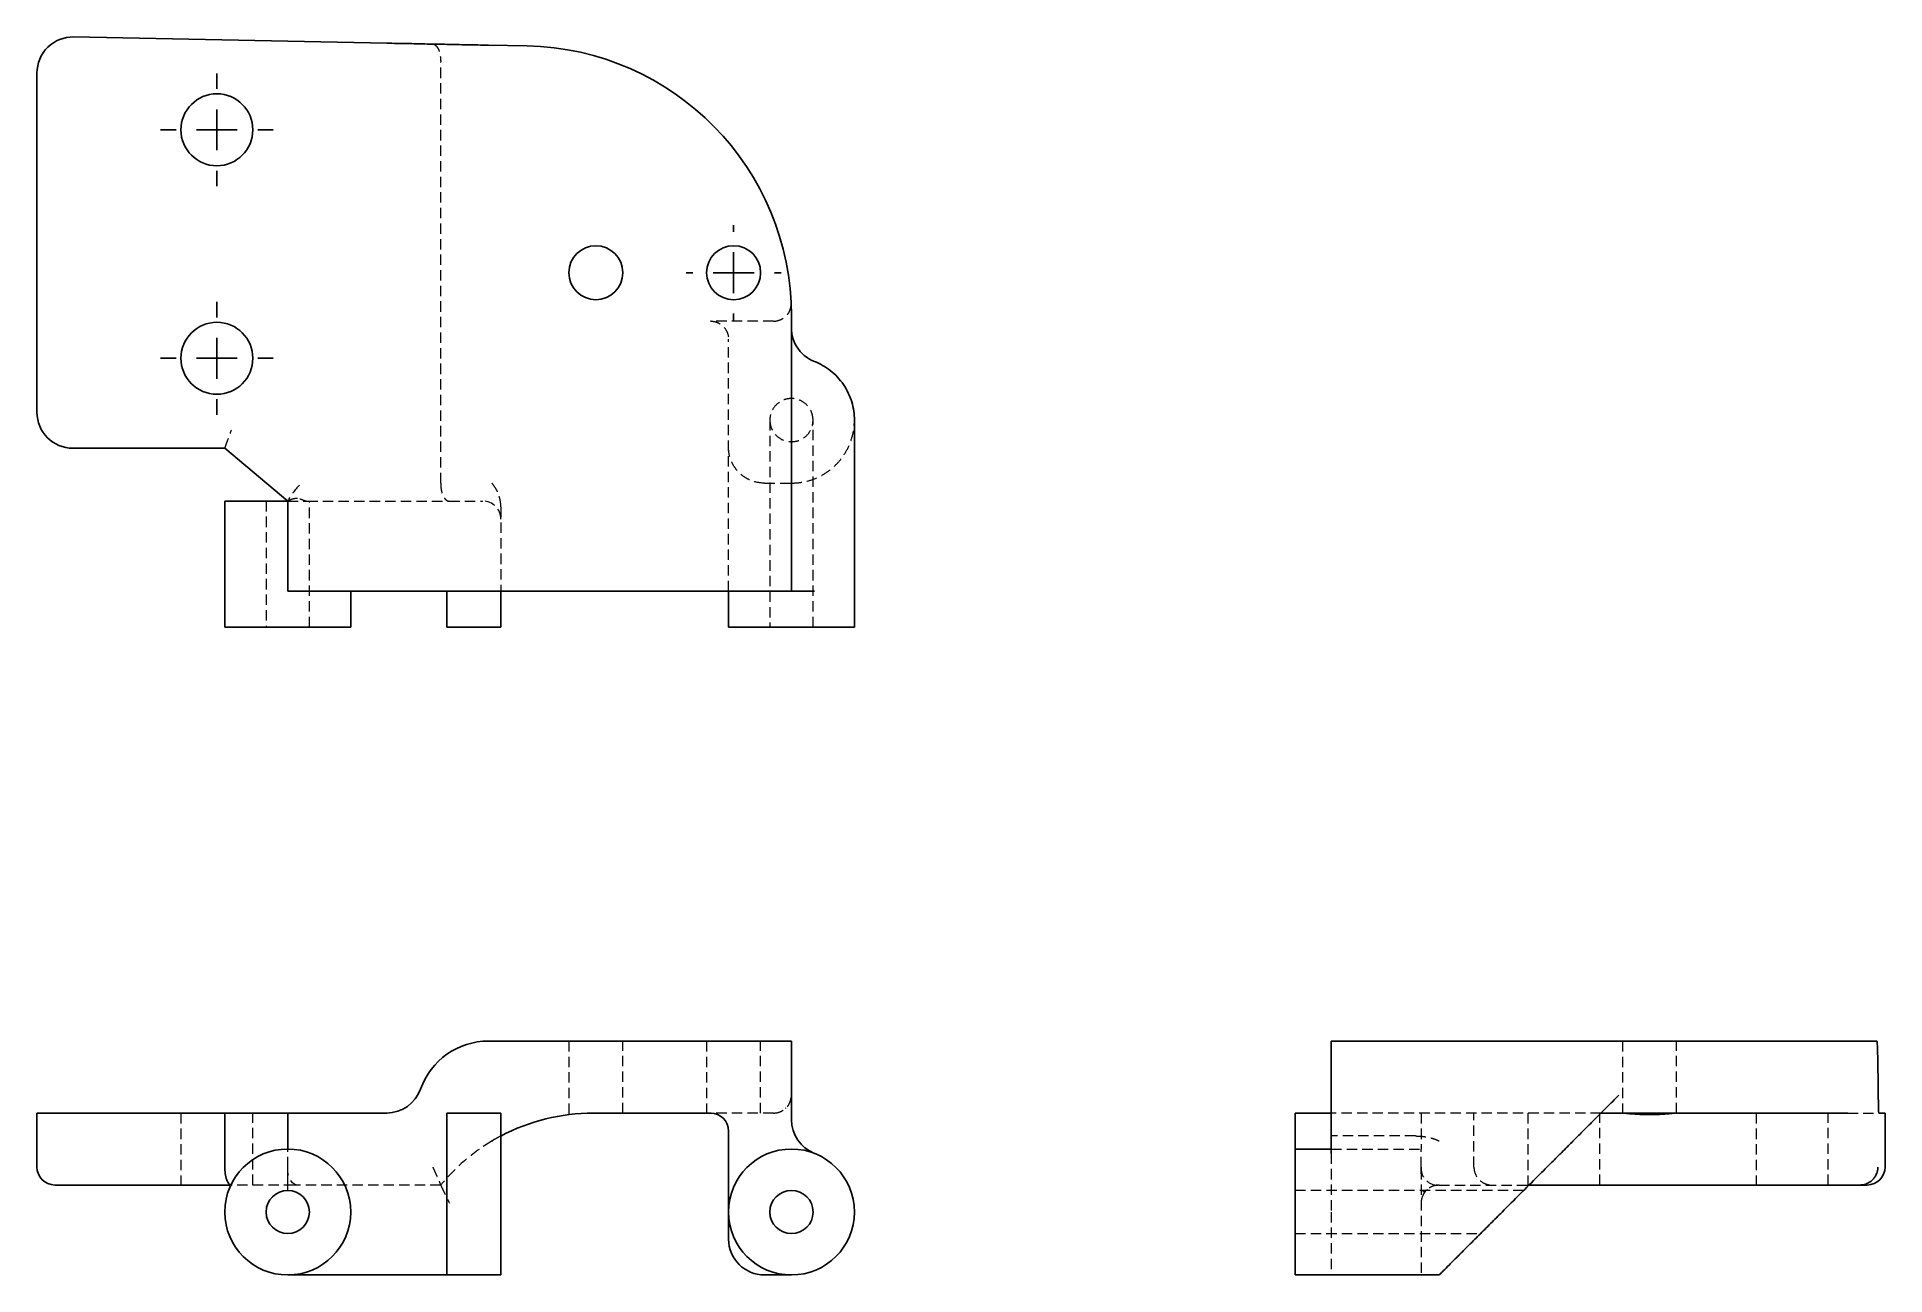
# Model space of a CAD drawing. Header units: millimetres. Extents: x 33 to 259, y 43 to 194.
import ezdxf

# ---------------------------------------------------------------- set-up
doc = ezdxf.new("R2010")
doc.units = ezdxf.units.MM
doc.linetypes.add('HIDDEN', pattern=[1.905, 1.27, -0.635])
doc.layers.add('10', color=7, linetype='Continuous')

# ---------------------------------------------------------------- blocks, each defined once
blk = doc.blocks.new('SW_CENTERMARKSYMBOL_0')
at = {"layer": '10', "color": 0}
for p, q in [((0, 5), (0, 6.9)), ((0, 0), (0, 2.5)), ((-5, 0), (-6.9, 0)), ((0, 0), (-2.5, 0)), ((0, 0), (0, -2.5)), ((0, 0), (2.5, 0)), ((5, 0), (6.9, 0)), ((0, -5), (0, -6.9))]:
    blk.add_line(p, q, dxfattribs=at)
blk = doc.blocks.new('SW_CENTERMARKSYMBOL_1')
at = {"layer": '10', "color": 0}
for p, q in [((0, 5), (0, 6.9)), ((0, 0), (0, 2.5)), ((-5, 0), (-6.9, 0)), ((0, 0), (-2.5, 0)), ((0, 0), (0, -2.5)), ((0, 0), (2.5, 0)), ((5, 0), (6.9, 0)), ((0, -5), (0, -6.9))]:
    blk.add_line(p, q, dxfattribs=at)
blk = doc.blocks.new('SW_CENTERMARKSYMBOL_2')
at = {"layer": '10', "color": 0}
for p, q in [((0, 5), (0, 5.8)), ((0, 0), (0, 2.5)), ((-5, 0), (-5.8, 0)), ((0, 0), (-2.5, 0)), ((0, 0), (0, -2.5)), ((0, 0), (2.5, 0)), ((5, 0), (5.8, 0)), ((0, -5), (0, -5.8))]:
    blk.add_line(p, q, dxfattribs=at)

msp = doc.modelspace()

# ---------------------------------------------------------------- linework, layer by layer
at = {"color": 7, "linetype": 'Continuous', "lineweight": 25}
for p, q in [((75.78, 193.32), (37.49, 194.08)), ((92.94, 192.98), (88.23, 193.07)), ((33, 189.68), (33, 148.19)), ((125.3, 159.98), (125.3, 126.32)), ((133, 121.92), (133, 147.23)), ((37.4, 143.79), (55.98, 143.79)), ((55.98, 143.79), (63.68, 137.33)), ((55.98, 137.33), (55.98, 121.92)), ((63.68, 137.33), (55.98, 137.33)), ((63.68, 126.32), (63.68, 137.33)), ((75.78, 126.32), (63.68, 126.32)), ((71.38, 121.92), (71.38, 126.32)), ((79.93, 126.32), (75.78, 126.32)), ((88.23, 126.32), (79.93, 126.32)), ((83.14, 121.92), (83.14, 126.32)), ((125.3, 126.32), (88.23, 126.32)), ((89.75, 121.92), (89.75, 126.32)), ((117.6, 126.32), (117.6, 121.92)), ((128.1, 126.32), (125.3, 126.32)), ((71.38, 121.92), (55.98, 121.92)), ((89.75, 121.92), (83.14, 121.92)), ((133, 121.92), (117.6, 121.92)), ((125.3, 71.3), (88.23, 71.3)), ((125.3, 61.67), (125.3, 71.3)), ((224.98, 71.3), (191.32, 71.3)), ((191.32, 61.67), (191.32, 71.3)), ((224.98, 71.3), (257.98, 71.3)), ((257.98, 71.3), (258.07, 71.3)), ((33, 55.9), (33, 62.5)), ((33, 62.5), (37.4, 62.5)), ((37.4, 62.5), (55.98, 62.5)), ((55.98, 55.9), (55.98, 62.5)), ((55.98, 62.5), (63.68, 62.5)), ((75.78, 62.5), (63.68, 62.5)), ((63.68, 62.5), (63.68, 58.1)), ((89.75, 62.5), (83.14, 62.5)), ((83.14, 62.5), (83.14, 42.7)), ((89.75, 42.7), (89.75, 62.5)), ((101.06, 62.5), (115.39, 62.5)), ((186.92, 58.1), (186.92, 62.5)), ((186.92, 62.5), (191.32, 62.5)), ((191.32, 57.57), (191.32, 61.67)), ((223.5, 61.67), (224.98, 63.15)), ((254.51, 62.5), (224.33, 62.5)), ((258.32, 62.5), (259.08, 62.5)), ((259.08, 55.9), (259.08, 62.5)), ((259.08, 62.5), (259.08, 62.5)), ((117.6, 60.3), (117.6, 50.4)), ((191.32, 58.1), (186.92, 58.1)), ((186.92, 50.4), (186.92, 58.1)), ((259.08, 55.9), (259.08, 55.9)), ((37.4, 53.7), (35.2, 53.7)), ((56.72, 53.7), (37.4, 53.7)), ((215.53, 53.7), (255.99, 53.7)), ((256.88, 53.7), (255.99, 53.7)), ((117.6, 50.4), (117.6, 47.1)), ((186.92, 42.7), (186.92, 50.4)), ((63.68, 42.7), (83.14, 42.7)), ((83.14, 42.7), (89.75, 42.7)), ((122, 42.7), (125.3, 42.7)), ((186.92, 42.7), (191.32, 42.7)), ((191.32, 42.7), (204.53, 42.7))]:
    msp.add_line(p, q, dxfattribs=at)
at = {"color": 7, "linetype": 'HIDDEN', "lineweight": 18}
for p, q in [((82.39, 139.53), (82.39, 190.99)), ((123.09, 159.33), (115.39, 159.33)), ((117.6, 126.32), (117.6, 157.13)), ((122.66, 147.23), (122.66, 121.92)), ((127.94, 121.92), (127.94, 147.23)), ((122, 139.53), (125.3, 139.53)), ((61.04, 137.33), (61.04, 121.92)), ((63.68, 137.33), (66.08, 137.33)), ((66.08, 137.33), (83.45, 137.33)), ((66.32, 121.92), (66.32, 137.33)), ((83.45, 137.33), (87.55, 137.33)), ((89.75, 136.62), (89.75, 126.32)), ((98.07, 71.3), (98.07, 62.32)), ((104.67, 62.5), (104.67, 71.3)), ((114.92, 71.3), (114.92, 62.5)), ((121.52, 62.5), (121.52, 71.3)), ((226.95, 71.3), (226.95, 62.5)), ((233.55, 62.5), (233.55, 71.3)), ((50.61, 62.5), (50.61, 53.7)), ((59.41, 53.7), (59.41, 62.5)), ((123.09, 62.5), (115.39, 62.5)), ((123.1, 62.5), (123.09, 62.5)), ((124.58, 63.08), (124.64, 63.13)), ((224.33, 62.5), (191.32, 62.5)), ((202.33, 62.5), (202.33, 58.1)), ((208.79, 55.9), (208.79, 62.5)), ((215.39, 62.5), (215.39, 53.7)), ((224.19, 53.7), (224.19, 62.5)), ((243.32, 62.5), (243.32, 53.7)), ((252.13, 53.7), (252.13, 62.5)), ((254.51, 62.5), (258.32, 62.5)), ((88.95, 59.26), (88.65, 59.02)), ((88.67, 59.09), (88.65, 59.01)), ((201.62, 59.7), (191.32, 59.7)), ((63.68, 55.87), (63.68, 58.1)), ((191.32, 58.1), (202.33, 58.1)), ((191.32, 57.57), (191.32, 50.4)), ((202.33, 55.87), (202.33, 58.1)), ((63.68, 54.2), (63.68, 55.87)), ((202.33, 55.08), (202.33, 55.87)), ((202.33, 55.66), (202.33, 42.7)), ((56.78, 53.7), (56.72, 53.7)), ((64.48, 53.7), (56.78, 53.7)), ((63.68, 53.04), (63.68, 54.2)), ((64.22, 53.74), (64.73, 53.71)), ((82.39, 53.7), (64.48, 53.7)), ((214.87, 53.04), (186.92, 53.04)), ((204.14, 53.66), (204.27, 53.68)), ((204.27, 53.68), (204.41, 53.7)), ((204.53, 53.7), (215.53, 53.7)), ((191.32, 50.4), (191.32, 42.7)), ((186.92, 47.76), (209.59, 47.76))]:
    msp.add_line(p, q, dxfattribs=at)
at = {"color": 7, "linetype": 'HIDDEN', "lineweight": 18, "flags": 128}
for points in [[(63.68, 137.32), (63.76, 137.43), (63.77, 137.43), (63.77, 137.43), (63.76, 137.43), (63.76, 137.43), (63.76, 137.43), (63.76, 137.43), (63.76, 137.43), (63.76, 137.42), (63.75, 137.41), (63.68, 137.33), (63.68, 137.33)], [(63.68, 137.33), (63.68, 137.33)], [(65.09, 53.68), (64.8, 53.69), (64.52, 53.79), (64.27, 53.98), (64.05, 54.25), (63.87, 54.59), (63.75, 54.98), (63.68, 55.42), (63.68, 55.87)]]:
    msp.add_lwpolyline(points, dxfattribs=at)
at = {"color": 7, "linetype": 'Continuous', "lineweight": 25}
for centre, radius in [((55.01, 182.73), 4.4), ((101.37, 165.25), 3.3), ((118.22, 165.25), 3.3), ((55.01, 154.79), 4.4), ((63.68, 50.4), 7.7), ((125.3, 50.4), 7.7), ((63.68, 50.4), 2.64), ((125.3, 50.4), 2.64)]:
    msp.add_circle(centre, radius, dxfattribs=at)
for centre, radius, start, end in [((37.4, 189.68), 4.4, 88.8679, 180), ((92.29, 159.98), 33.01, 0, 88.8679), ((37.4, 148.19), 4.4, 180, 270), ((88.23, 62.5), 8.8, 90, 160.5288), ((75.78, 66.9), 4.4, 270, 340.5288), ((101.06, 38.29), 24.21, 90, 117.861), ((115.39, 60.3), 2.2, 0, 90), ((129.7, 61.67), 4.4, 180, 248.6763), ((35.2, 55.9), 2.2, 180, 270), ((256.88, 55.9), 2.2, 270, 0), ((122, 47.1), 4.4, 180, 270)]:
    msp.add_arc(centre, radius, start, end, dxfattribs=at)
at = {"color": 7, "linetype": 'HIDDEN', "lineweight": 18}
for centre, radius, start, end in [((71.04, 133.46), 8.31, 135.6329, 152.2623), ((87.55, 135.13), 2.2, 0, 90), ((101.06, 38.29), 24.21, 120.7783, 140.4788), ((204.37, 55.73), 2.05, 176.0231, 267.2591)]:
    msp.add_arc(centre, radius, start, end, dxfattribs=at)
at = {"color": 7, "linetype": 'Continuous', "lineweight": 25}
for points, knots in [([(75.78, 193.32), (76.21, 193.31), (76.65, 193.3), (77.52, 193.29), (77.94, 193.28), (78.71, 193.26), (79.04, 193.26), (79.59, 193.25), (79.79, 193.24), (79.93, 193.24)], [0, 0, 0, 0, 0.25, 0.25, 0.5, 0.5, 0.75, 0.75, 1, 1, 1, 1]), ([(79.93, 193.24), (80.22, 193.23), (80.63, 193.22), (81.72, 193.2), (82.39, 193.19), (83.91, 193.16), (84.76, 193.14), (86.5, 193.11), (87.39, 193.09), (88.23, 193.07)], [0, 0, 0, 0, 0.25, 0.25, 0.5, 0.5, 0.75, 0.75, 1, 1, 1, 1]), ([(125.3, 158.5), (125.3, 158.09), (125.36, 157.66), (125.61, 156.81), (125.81, 156.4), (126.32, 155.65), (126.64, 155.31), (127.33, 154.77), (127.71, 154.55), (128.1, 154.4)], [0, 0, 0, 0, 0.25, 0.25, 0.5, 0.5, 0.75, 0.75, 1, 1, 1, 1]), ([(133, 147.23), (133, 147.95), (132.9, 148.71), (132.45, 150.19), (132.11, 150.92), (131.21, 152.23), (130.66, 152.81), (129.44, 153.77), (128.77, 154.14), (128.1, 154.4)], [0, 0, 0, 0, 0.25, 0.25, 0.5, 0.5, 0.75, 0.75, 1, 1, 1, 1]), ([(258.24, 65.44), (258.23, 66.23), (258.22, 67.03), (258.2, 68.49), (258.19, 69.15), (258.16, 70.23), (258.14, 70.64), (258.11, 71.18), (258.09, 71.3), (258.07, 71.3)], [0, 0, 0, 0, 0.25, 0.25, 0.5, 0.5, 0.75, 0.75, 1, 1, 1, 1]), ([(258.32, 62.5), (258.31, 62.5), (258.3, 62.56), (258.29, 62.83), (258.28, 63.04), (258.26, 63.58), (258.26, 63.91), (258.25, 64.64), (258.24, 65.04), (258.24, 65.44)], [0, 0, 0, 0, 0.25, 0.25, 0.5, 0.5, 0.75, 0.75, 1, 1, 1, 1]), ([(223.5, 61.67), (223.09, 61.26), (222.66, 60.83), (221.81, 59.98), (221.4, 59.56), (220.65, 58.82), (220.31, 58.48), (219.77, 57.94), (219.55, 57.72), (219.4, 57.57)], [0, 0, 0, 0, 0.25, 0.25, 0.5, 0.5, 0.75, 0.75, 1, 1, 1, 1]), ([(233.54, 62.5), (233.52, 62.5), (233.48, 62.5), (233.37, 62.49), (233.3, 62.48), (233.11, 62.46), (233.01, 62.45), (232.76, 62.43), (232.62, 62.42), (232.32, 62.4), (232.16, 62.38), (231.82, 62.36), (231.63, 62.35), (231.25, 62.33), (231.06, 62.33), (230.66, 62.32), (230.46, 62.32), (230.05, 62.32), (229.85, 62.32), (229.45, 62.33), (229.25, 62.33), (228.69, 62.36), (228.33, 62.38), (227.88, 62.42), (227.75, 62.43), (227.5, 62.45), (227.39, 62.46), (227.21, 62.48), (227.14, 62.49), (227.02, 62.5), (226.99, 62.5), (226.97, 62.5)], [0, 0, 0, 0, 0.0625, 0.0625, 0.125, 0.125, 0.1875, 0.1875, 0.25, 0.25, 0.3125, 0.3125, 0.375, 0.375, 0.4375, 0.4375, 0.5, 0.5, 0.5625, 0.5625, 0.625, 0.625, 0.75, 0.75, 0.8125, 0.8125, 0.875, 0.875, 0.9375, 0.9375, 1, 1, 1, 1]), ([(212.23, 50.4), (212.95, 51.12), (213.71, 51.88), (215.19, 53.36), (215.92, 54.09), (217.23, 55.4), (217.81, 55.98), (218.77, 56.94), (219.14, 57.31), (219.4, 57.57)], [0, 0, 0, 0, 0.25, 0.25, 0.5, 0.5, 0.75, 0.75, 1, 1, 1, 1]), ([(55.98, 55.9), (55.98, 55.64), (56, 55.36), (56.08, 54.82), (56.14, 54.56), (56.29, 54.13), (56.39, 53.96), (56.59, 53.75), (56.69, 53.7), (56.78, 53.7)], [0, 0, 0, 0, 0.25, 0.25, 0.5, 0.5, 0.75, 0.75, 1, 1, 1, 1]), ([(258.21, 55.9), (258.21, 55.85), (258.21, 55.76), (258.19, 55.63), (258.17, 55.51), (258.15, 55.4), (258.12, 55.31), (258.1, 55.23), (258.07, 55.16), (258, 54.98), (257.86, 54.71), (257.62, 54.41), (257.38, 54.18), (257.12, 54), (256.86, 53.87), (256.58, 53.77), (256.3, 53.71), (256.11, 53.7), (256.02, 53.7)], [0, 0, 0, 0, 0.043769, 0.083983, 0.120643, 0.153748, 0.183297, 0.209292, 0.231732, 0.250616, 0.383803, 0.500219, 0.590593, 0.677848, 0.762182, 0.843819, 0.923002, 1, 1, 1, 1]), ([(204.53, 42.7), (204.53, 42.7), (204.57, 42.74), (204.74, 42.91), (204.88, 43.05), (205.26, 43.42), (205.49, 43.66), (206.07, 44.24), (206.41, 44.58), (207.16, 45.33), (207.57, 45.74), (208.45, 46.62), (208.92, 47.09), (209.87, 48.04), (210.35, 48.52), (211.3, 49.47), (211.78, 49.94), (212.23, 50.4)], [0, 0, 0, 0, 0.125, 0.125, 0.25, 0.25, 0.375, 0.375, 0.5, 0.5, 0.625, 0.625, 0.75, 0.75, 0.875, 0.875, 1, 1, 1, 1])]:
    msp.add_open_spline(points, degree=3, knots=knots, dxfattribs=at)
at = {"color": 7, "linetype": 'HIDDEN', "lineweight": 18}
for points, knots in [([(81.42, 193.21), (81.44, 193.21), (81.48, 193.21), (81.54, 193.19), (81.59, 193.17), (81.64, 193.15), (81.68, 193.12), (81.72, 193.1), (81.75, 193.07), (81.83, 193), (81.95, 192.86), (82.09, 192.62), (82.19, 192.38), (82.26, 192.12), (82.32, 191.86), (82.36, 191.58), (82.38, 191.3), (82.39, 191.11), (82.39, 191.02)], [0, 0, 0, 0, 0.043769, 0.083983, 0.120643, 0.153748, 0.183297, 0.209292, 0.231732, 0.250616, 0.383803, 0.500219, 0.590593, 0.677848, 0.762182, 0.843819, 0.923002, 1, 1, 1, 1]), ([(123.09, 159.33), (123.27, 159.33), (123.44, 159.35), (123.77, 159.43), (123.93, 159.49), (124.22, 159.63), (124.35, 159.72), (124.58, 159.9), (124.69, 160), (124.96, 160.32), (125.08, 160.55), (125.24, 161.04), (125.27, 161.28), (125.26, 161.53)], [0, 0, 0, 0, 0.125, 0.125, 0.25, 0.25, 0.375, 0.375, 0.5, 0.5, 0.75, 0.75, 1, 1, 1, 1]), ([(115.39, 159.33), (115.65, 159.33), (115.93, 159.29), (116.48, 159.07), (116.74, 158.9), (117.17, 158.47), (117.33, 158.21), (117.55, 157.67), (117.6, 157.39), (117.6, 157.13)], [0, 0, 0, 0, 0.25, 0.25, 0.5, 0.5, 0.75, 0.75, 1, 1, 1, 1]), ([(127.94, 147.23), (127.94, 147.45), (127.91, 147.7), (127.75, 148.24), (127.62, 148.53), (127.2, 149.1), (126.91, 149.36), (126.36, 149.66), (126.16, 149.74), (125.74, 149.84), (125.52, 149.87), (125.08, 149.87), (124.86, 149.84), (124.44, 149.74), (124.24, 149.66), (123.69, 149.36), (123.4, 149.1), (122.97, 148.53), (122.84, 148.24), (122.68, 147.7), (122.66, 147.45), (122.66, 147.23)], [0, 0, 0, 0, 0.125, 0.125, 0.25, 0.25, 0.375, 0.375, 0.4375, 0.4375, 0.5, 0.5, 0.5625, 0.5625, 0.625, 0.625, 0.75, 0.75, 0.875, 0.875, 1, 1, 1, 1]), ([(122.66, 147.23), (122.66, 147.01), (122.68, 146.76), (122.84, 146.22), (122.97, 145.93), (123.4, 145.36), (123.69, 145.09), (124.24, 144.8), (124.44, 144.72), (124.86, 144.62), (125.08, 144.59), (125.52, 144.59), (125.74, 144.62), (126.16, 144.72), (126.36, 144.8), (126.91, 145.09), (127.2, 145.36), (127.62, 145.93), (127.75, 146.22), (127.91, 146.76), (127.94, 147.01), (127.94, 147.23)], [0, 0, 0, 0, 0.125, 0.125, 0.25, 0.25, 0.375, 0.375, 0.4375, 0.4375, 0.5, 0.5, 0.5625, 0.5625, 0.625, 0.625, 0.75, 0.75, 0.875, 0.875, 1, 1, 1, 1]), ([(125.3, 139.53), (125.75, 139.53), (126.22, 139.57), (127.18, 139.74), (127.66, 139.88), (128.61, 140.26), (129.07, 140.49), (129.95, 141.07), (130.37, 141.41), (131.12, 142.16), (131.46, 142.57), (132.03, 143.45), (132.27, 143.92), (132.65, 144.87), (132.78, 145.35), (132.96, 146.3), (133, 146.78), (133, 147.23)], [0, 0, 0, 0, 0.125, 0.125, 0.25, 0.25, 0.375, 0.375, 0.5, 0.5, 0.625, 0.625, 0.75, 0.75, 0.875, 0.875, 1, 1, 1, 1]), ([(55.98, 143.79), (55.98, 143.79), (56, 143.83), (56.08, 144.05), (56.14, 144.22), (56.29, 144.65), (56.39, 144.91), (56.59, 145.45), (56.69, 145.73), (56.78, 145.99)], [0, 0, 0, 0, 0.25, 0.25, 0.5, 0.5, 0.75, 0.75, 1, 1, 1, 1]), ([(122, 139.53), (121.48, 139.53), (120.92, 139.62), (120.11, 139.94), (119.84, 140.08), (119.34, 140.41), (119.1, 140.6), (118.67, 141.03), (118.48, 141.27), (118.15, 141.77), (118.01, 142.04), (117.69, 142.85), (117.6, 143.41), (117.6, 143.93)], [0, 0, 0, 0, 0.25, 0.25, 0.375, 0.375, 0.5, 0.5, 0.625, 0.625, 0.75, 0.75, 1, 1, 1, 1]), ([(82.39, 139.53), (82.39, 139.37), (82.39, 139.22), (82.42, 138.93), (82.44, 138.78), (82.53, 138.37), (82.61, 138.13), (82.76, 137.83), (82.82, 137.74), (82.93, 137.59), (82.99, 137.53), (83.18, 137.38), (83.32, 137.33), (83.45, 137.33)], [0, 0, 0, 0, 0.125, 0.125, 0.25, 0.25, 0.5, 0.5, 0.625, 0.625, 0.75, 0.75, 1, 1, 1, 1]), ([(89.75, 136.62), (89.74, 136.69), (89.74, 136.82), (89.73, 137.02), (89.71, 137.22), (89.67, 137.42), (89.63, 137.61), (89.58, 137.81), (89.52, 138), (89.43, 138.25), (89.31, 138.55), (89.12, 138.89), (88.91, 139.22), (88.75, 139.42), (88.67, 139.53)], [0, 0, 0, 0, 0.0620909, 0.1239631, 0.1857845, 0.2477235, 0.3099475, 0.3726217, 0.4359076, 0.4999623, 0.6215395, 0.7447389, 0.8705748, 1, 1, 1, 1]), ([(63.68, 137.33), (63.92, 137.46), (64.17, 137.58), (64.55, 137.67), (64.68, 137.69), (64.93, 137.68), (65.05, 137.66), (65.16, 137.61)], [0, 0, 0, 0, 0.5, 0.5, 0.75, 0.75, 1, 1, 1, 1]), ([(65.16, 137.61), (65.36, 137.54), (65.53, 137.47), (65.77, 137.39), (65.84, 137.37), (65.97, 137.33), (66.03, 137.33), (66.08, 137.33)], [0, 0, 0, 0, 0.5, 0.5, 0.75, 0.75, 1, 1, 1, 1]), ([(123.09, 62.5), (123.27, 62.5), (123.44, 62.52), (123.77, 62.6), (123.93, 62.66), (124.22, 62.8), (124.35, 62.89), (124.58, 63.07), (124.69, 63.17), (124.96, 63.49), (125.08, 63.72), (125.24, 64.21), (125.27, 64.45), (125.26, 64.7)], [0, 0, 0, 0, 0.125, 0.125, 0.25, 0.25, 0.375, 0.375, 0.5, 0.5, 0.75, 0.75, 1, 1, 1, 1]), ([(89.75, 59.7), (89.74, 59.7), (89.74, 59.69), (89.73, 59.69), (89.71, 59.67), (89.67, 59.66), (89.63, 59.64), (89.58, 59.61), (89.52, 59.58), (89.43, 59.53), (89.31, 59.46), (89.12, 59.35), (88.91, 59.23), (88.75, 59.14), (88.67, 59.09)], [0, 0, 0, 0, 0.0620909, 0.1239631, 0.1857845, 0.2477235, 0.3099475, 0.3726217, 0.4359076, 0.4999623, 0.6215395, 0.7447389, 0.8705748, 1, 1, 1, 1]), ([(201.62, 59.7), (201.69, 59.7), (201.82, 59.69), (202.02, 59.69), (202.22, 59.67), (202.42, 59.66), (202.61, 59.64), (202.81, 59.61), (203, 59.58), (203.25, 59.53), (203.55, 59.46), (203.89, 59.35), (204.22, 59.23), (204.42, 59.14), (204.53, 59.09)], [0, 0, 0, 0, 0.0620909, 0.1239631, 0.1857845, 0.2477235, 0.3099475, 0.3726217, 0.4359076, 0.4999623, 0.6215395, 0.7447389, 0.8705748, 1, 1, 1, 1]), ([(81.42, 55.9), (81.44, 55.85), (81.48, 55.76), (81.54, 55.63), (81.59, 55.51), (81.64, 55.4), (81.68, 55.31), (81.72, 55.23), (81.75, 55.16), (81.83, 54.98), (81.95, 54.71), (82.09, 54.41), (82.19, 54.18), (82.26, 54), (82.32, 53.87), (82.36, 53.77), (82.38, 53.71), (82.39, 53.7), (82.39, 53.7)], [0, 0, 0, 0, 0.043769, 0.083983, 0.120643, 0.153748, 0.183297, 0.209292, 0.231732, 0.250616, 0.383803, 0.500219, 0.590593, 0.677848, 0.762182, 0.843819, 0.923002, 1, 1, 1, 1]), ([(208.79, 55.9), (208.79, 55.64), (208.83, 55.36), (209.05, 54.82), (209.22, 54.56), (209.65, 54.13), (209.91, 53.96), (210.45, 53.75), (210.73, 53.7), (210.99, 53.7)], [0, 0, 0, 0, 0.25, 0.25, 0.5, 0.5, 0.75, 0.75, 1, 1, 1, 1]), ([(82.39, 53.7), (82.39, 53.7), (82.39, 53.68), (82.42, 53.62), (82.44, 53.57), (82.53, 53.39), (82.61, 53.22), (82.76, 52.91), (82.82, 52.79), (82.93, 52.56), (82.99, 52.43), (83.18, 52.04), (83.32, 51.77), (83.45, 51.5)], [0, 0, 0, 0, 0.125, 0.125, 0.25, 0.25, 0.5, 0.5, 0.625, 0.625, 0.75, 0.75, 1, 1, 1, 1]), ([(204.53, 53.7), (204.37, 53.7), (204.22, 53.68), (203.93, 53.62), (203.78, 53.57), (203.37, 53.39), (203.13, 53.22), (202.83, 52.91), (202.74, 52.79), (202.59, 52.56), (202.53, 52.43), (202.38, 52.04), (202.33, 51.77), (202.33, 51.5)], [0, 0, 0, 0, 0.125, 0.125, 0.25, 0.25, 0.5, 0.5, 0.625, 0.625, 0.75, 0.75, 1, 1, 1, 1]), ([(202.33, 53.04), (202.46, 53.04), (202.58, 53.01), (202.67, 52.89), (202.69, 52.84), (202.68, 52.73), (202.66, 52.66), (202.61, 52.58)], [0, 0, 0, 0, 0.5, 0.5, 0.75, 0.75, 1, 1, 1, 1]), ([(202.79, 52.85), (202.85, 52.92), (202.93, 53.03), (203.06, 53.13), (203.1, 53.17)], [0, 0, 0, 0, 0.638546, 1, 1, 1, 1])]:
    msp.add_open_spline(points, degree=3, knots=knots, dxfattribs=at)
for points in [[(82.39, 190.99), (82.39, 191), (82.39, 191.01), (82.39, 191.02)], [(125.3, 63.15), (125.3, 63.67), (125.29, 64.18), (125.26, 64.7)]]:
    msp.add_open_spline(points, degree=3, dxfattribs=at)
at = {"color": 7, "linetype": 'Continuous', "lineweight": 25}
for points in [[(224.98, 63.15), (225.5, 63.67), (226.02, 64.18), (226.53, 64.7)], [(255.99, 53.7), (256, 53.7), (256.01, 53.7), (256.02, 53.7)]]:
    msp.add_open_spline(points, degree=3, dxfattribs=at)

# ---------------------------------------------------------------- block references
at = {"layer": '10'}
for name, p in [('SW_CENTERMARKSYMBOL_0', (55.01, 182.73)), ('SW_CENTERMARKSYMBOL_2', (118.22, 165.25)), ('SW_CENTERMARKSYMBOL_1', (55.01, 154.79))]:
    msp.add_blockref(name, p, dxfattribs=at)

doc.saveas('drawing.dxf')
